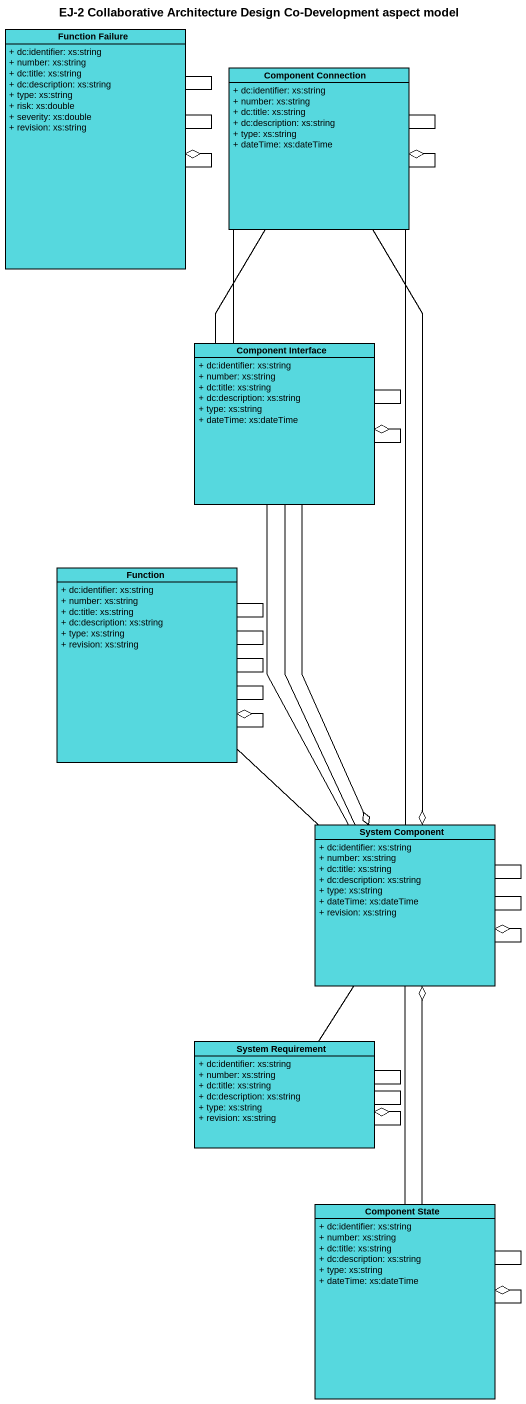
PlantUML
@startuml
title EJ-2 Collaborative Architecture Design Co-Development aspect model
hide circle
hide empty members
skinparam classAttributeIconSize 0
class "Function Failure" as Function_Failure #56D8DE {
  + dc:identifier: xs:string
  + number: xs:string
  + dc:title: xs:string
  + dc:description: xs:string
  + type: xs:string
  + risk: xs:double
  + severity: xs:double
  + revision: xs:string
}
class "Component Connection" as Component_Connection #56D8DE {
  + dc:identifier: xs:string
  + number: xs:string
  + dc:title: xs:string
  + dc:description: xs:string
  + type: xs:string
  + dateTime: xs:dateTime
}
class "Component Interface" as Component_Interface #56D8DE {
  + dc:identifier: xs:string
  + number: xs:string
  + dc:title: xs:string
  + dc:description: xs:string
  + type: xs:string
  + dateTime: xs:dateTime
}
class Function #56D8DE {
  + dc:identifier: xs:string
  + number: xs:string
  + dc:title: xs:string
  + dc:description: xs:string
  + type: xs:string
  + revision: xs:string
}
class "System Component" as System_Component #56D8DE {
  + dc:identifier: xs:string
  + number: xs:string
  + dc:title: xs:string
  + dc:description: xs:string
  + type: xs:string
  + dateTime: xs:dateTime
  + revision: xs:string
}
class "System Requirement" as System_Requirement #56D8DE {
  + dc:identifier: xs:string
  + number: xs:string
  + dc:title: xs:string
  + dc:description: xs:string
  + type: xs:string
  + revision: xs:string
}
class "Component State" as Component_State #56D8DE {
  + dc:identifier: xs:string
  + number: xs:string
  + dc:title: xs:string
  + dc:description: xs:string
  + type: xs:string
  + dateTime: xs:dateTime
}
Function_Failure -- Function_Failure
Function_Failure -- Function_Failure
Function_Failure --o Function_Failure
Component_Connection -- Component_Connection
Component_Connection --o Component_Connection
Component_Connection -- Component_Interface
Component_Connection -- System_Component
Component_Connection --o System_Component
Component_Interface -up- Component_Connection
Component_Interface -- Component_Interface
Component_Interface --o Component_Interface
Component_Interface -- System_Component
Component_Interface --o System_Component
Function -- Function
Function -- Function
Function -- Function
Function -- Function
Function --o Function
System_Component -up- Component_Interface
System_Component -up- Function
System_Component -- System_Component
System_Component -- System_Component
System_Component --o System_Component
System_Requirement -up- System_Component
System_Requirement -- System_Requirement
System_Requirement -- System_Requirement
System_Requirement --o System_Requirement
Component_State -up- System_Component
Component_State -up-o System_Component
Component_State -- Component_State
Component_State --o Component_State
@enduml
